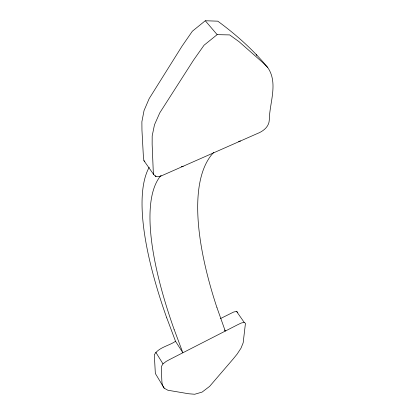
<?xml version="1.0" encoding="UTF-8"?>
<svg xmlns="http://www.w3.org/2000/svg" width="415" height="415" viewBox="0 0 415 415"><rect width="100%" height="100%" fill="white"/><g stroke="black" fill="none" stroke-linecap="round" stroke-linejoin="round"><path stroke-width="0.62" d="M166.763 317.874L175.535 341.301C168.796 345.96 158.717 347.256 154.307 354.747L155.35 373.495L164.184 388.191L167.899 390.245L188.732 393.768L194.718 394.25L202.115 392.087L209.627 386.365L233.023 359.146L237.141 354.083L240.991 348.195L243.164 342.826L245.452 323.332L244.17 322.336L236.54 311.385L233.562 312.07L220.536 318.538M244.17 322.336L241.188 323.052L237.733 324.712L169.875 359.406L166.223 361.392L162.991 363.872L161.482 366.352L161.336 368.333L161.866 381.276L162.265 384.824L164.184 388.191M205.285 20.75L192.368 31.213L182.019 46.174L149.161 98.646L144.036 110.582L141.883 121.766L141.961 130.232L143.419 157.181L143.917 160.667L153.695 174.502L155.993 176.702L160.506 176.251L257.233 133.599C263.131 131.342 269.06 126.824 269.288 119.987C269.465 102.879 278.507 83.119 267.722 67.51C253.306 49.883 236.094 34.632 217.787 21.175L205.285 20.75L217.149 34.642L229.677 34.917L239.087 41.718L262.607 62.437L267.722 67.51M217.149 34.642L204.05 45.219L193.457 60.237L159.785 112.839L154.489 124.765L152.181 135.902L152.144 144.311L153.244 171.047L153.695 174.502M238.604 141.375L240.503 141.012M181.277 166.69L183.181 166.415M236.54 311.385L237.842 312.417M143.917 160.667L144.845 161.565M155.267 175.68L155.993 176.702M224.546 330.024L225.267 331.082L217.004 307.743M175.535 341.301L182.859 352.766L174.082 329.256M155.786 352.257L162.991 363.872M256.263 54.391L256.864 55.486M166.726 317.849A284.14 82.725 61.2 0 1 149.182 167.297M174.046 329.225A288.653 84.214 60.8 0 1 161.087 175.322M216.967 307.717A282.511 99.605 59.8 0 1 213.808 152.3"/></g></svg>
